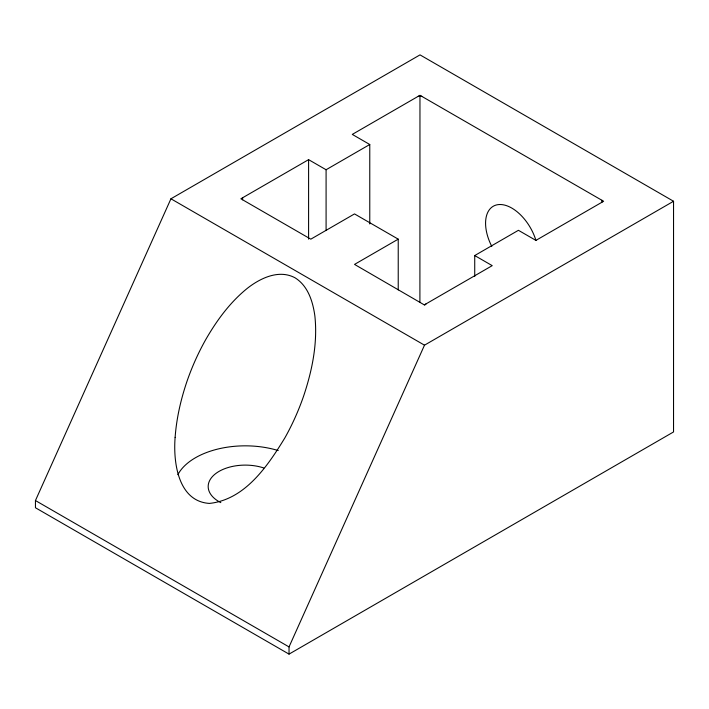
<?xml version="1.0" encoding="UTF-8"?>
<svg xmlns="http://www.w3.org/2000/svg" width="709" height="709" viewBox="0 0 709 709"><rect width="100%" height="100%" fill="white"/><g stroke="black" fill="none" stroke-linecap="round" stroke-linejoin="round"><path stroke-width="1.06" d="M35.45 500.545L35.45 507.75L289.033 654.123L673.541 431.949L673.55 201.259L420.012 54.877L170.94 198.786L35.45 500.545L289.033 646.918L289.033 654.123M242.611 199.787L242.611 197.767M308.592 239.119L308.601 159.649L326.087 169.743L369.77 144.503L352.284 134.409L419.967 95.307L603.625 201.267L535.915 240.395L518.421 230.301L474.729 255.55L474.729 276.528M326.087 230.452L326.087 169.743M369.77 223.973L369.77 144.503M398.228 289.928L398.228 239.155L354.509 213.914L310.817 239.163L240.865 198.777L308.601 159.649M419.905 302.007L419.967 96.406M289.033 646.918L424.496 345.177L673.55 201.259M426.224 303.78L424.691 305.118L354.535 264.404L398.228 239.155M424.478 304.781L492.214 265.645L474.729 255.55M418.283 96.273L421.775 96.273M170.94 198.786L424.496 345.177M601.879 200.257L601.879 202.278M177.853 474.684A70.475 40.688 0 0 1 278.238 450.561M491.807 246.431A37.09 21.421 60 0 1 498.037 204.644A37.09 21.421 60 0 1 535.942 240.457M220.827 502.628A37.09 21.412 0 0 1 215.119 474.055A37.09 21.412 0 0 1 263.81 467.975M175.123 437.356C173.12 462.082 178.012 501.414 209.421 503.417C245.092 499.632 267.718 465.964 284.894 437.843A212.78 171.099 -77 0 0 303.558 396.26C312.182 370.523 317.783 343.156 314.867 315.93C312.891 301.617 308.043 285.904 295.086 277.831C279.062 269.145 260.487 278.052 247.468 288.208C230.071 302.202 216.706 320.486 205.654 339.735A212.806 171.117 -77 0 0 186.99 381.327C180.839 399.451 176.506 418.239 175.123 437.356"/></g></svg>
